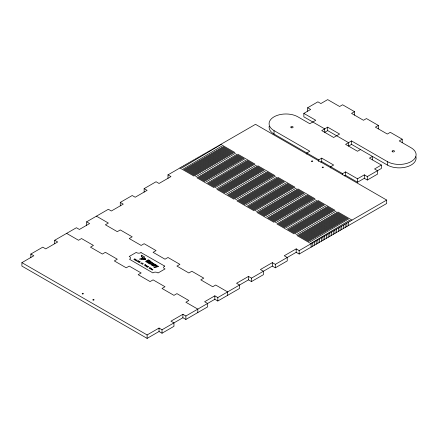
<?xml version="1.0" encoding="UTF-8"?>
<svg xmlns="http://www.w3.org/2000/svg" width="438" height="438" viewBox="0 0 438 438"><rect width="100%" height="100%" fill="white"/><g stroke="black" fill="none" stroke-linecap="round" stroke-linejoin="round"><path stroke-width="0.66" d="M144.305 256.925L144.168 259.444L142.662 258.858L141.567 255.124L144.305 256.925L142.147 257.747M142.038 259.132L141.939 259.433L139.383 259.132L142.18 258.075L145.443 258.716L145.723 259.57L145.197 259.132L144.075 259.515L141.813 259.099L142.18 258.075M150.398 268.636C150.968 270.46 151.148 267.12 151.745 268.795M136.426 260.988L137.149 260.019L135.468 260.44M152.232 270.115L152.955 269.146L151.28 269.567M141.014 252.589L164.699 266.096M30.846 257.484L30.846 254.04L42.771 247.152L45.749 248.877L57.674 241.99L54.695 240.27L54.695 243.709M54.695 240.27L76.415 227.727L79.398 229.452L89.62 223.55L86.636 221.825L86.636 225.269M86.636 221.825L108.361 209.287L111.34 211.006L123.264 204.124L120.286 202.4L120.286 205.844M120.286 202.4L132.21 195.518L135.194 197.237L147.119 190.349L144.135 188.63L144.135 192.074M144.135 188.63L156.059 181.748L159.043 183.467L170.968 176.58L167.984 174.861L167.984 178.304M167.984 174.861L255.513 124.326L386.688 200.062L386.688 203.506L299.165 254.04L296.187 252.315L275.316 264.366L272.332 262.647L260.407 269.529L263.391 271.253L263.391 274.692L251.467 281.579L248.483 279.86L217.817 297.561L214.834 295.842L204.612 301.744L207.596 303.463L207.596 306.907L185.876 319.444L182.892 317.725L162.022 329.776L159.043 328.051L147.119 334.939L21.9 262.647L21.9 266.085L147.119 338.382L159.043 331.495L162.022 333.219L173.952 326.332L173.952 322.888L170.968 321.169L182.892 314.281L185.876 316.006L214.834 299.285L217.817 301.005L239.537 288.467L239.537 285.023L236.558 283.298L248.483 276.416L251.467 278.135L272.332 266.085L275.316 267.81L287.24 260.922L287.24 257.484L284.257 255.759L296.187 248.877L299.165 250.596L386.688 200.062M21.9 262.647L33.825 255.759L30.846 254.04M307.673 111.175L307.673 107.732L317.895 101.83L320.879 103.554L327.69 99.618L339.614 106.505L342.598 104.781L354.523 111.668L354.523 115.112M415.903 156.618A16.863 9.735 0 0 1 406.902 166.818A16.863 9.735 0 0 1 387.318 165.027L351.544 144.37L348.56 146.095L348.56 142.651L327.69 130.601L324.711 132.325L324.711 128.881L303.841 116.831L303.841 113.387L310.657 109.456L307.673 107.732M327.69 127.157L321.727 130.601L333.652 137.488L339.614 134.044L327.69 127.157L327.69 130.601M354.523 111.668L351.544 113.387L363.469 120.275L366.447 118.556L378.372 125.438L378.372 128.881M133.831 259.493L135.03 258.798L134.346 259.789L136.065 259.395L134.866 260.09M269.162 126.243A16.863 9.735 0 0 0 274.024 134.044L318.749 159.865L321.727 158.14L333.652 165.027L330.674 166.747L330.674 167.896M402.226 142.651L402.226 139.207L399.242 140.932L411.167 147.814A16.863 9.735 0 0 1 411.167 161.584A16.863 9.735 0 0 1 387.318 161.584L351.544 140.932L345.577 144.37L357.507 151.258L360.485 149.533M378.372 125.438L375.393 127.157L387.318 134.044L390.302 132.325L402.226 139.207M140.691 263.452L141.89 262.762M141.425 263.873L142.624 263.183L142.279 264.371L143.478 263.676M320.736 162.159L321.727 161.584L342.598 173.634L345.577 171.915L357.507 178.797L364.317 174.861L367.301 176.585L381.356 168.471L381.356 165.027L369.431 158.14L372.41 156.421L372.41 159.865M144.14 265.444L145.339 264.749M145.153 266.03L146.352 265.34M146.002 266.518L147.201 265.828M149.993 267.437C147.71 267.941 150.207 269.228 150.836 267.925L149.938 268.434M344.586 175.928L345.577 175.353L357.507 182.241L364.317 178.304L367.301 180.029L377.523 174.127L377.523 170.683L374.539 168.964L381.356 165.027M145.197 259.132L145.679 258.978M303.841 113.387L315.765 120.275L309.803 123.719L297.878 116.831A16.863 9.735 0 0 0 274.024 116.831A16.863 9.735 0 0 0 274.024 130.601L274.024 134.044M274.024 130.601L309.803 151.258L306.819 152.977L306.819 154.127M220.801 144.37L234.856 152.484M237.834 154.203L254.872 164.042M257.851 165.761L274.889 175.6M277.873 177.319L294.905 187.157M297.889 188.877L314.922 198.71M317.906 200.434L334.944 210.267M337.922 211.992L351.977 220.106M222.931 146.582L244.01 158.753M246.994 160.478L264.026 170.311M267.01 172.03L284.048 181.869M287.027 183.588L304.065 193.426M307.043 195.145L324.082 204.984M327.066 206.703L348.144 218.874M219.093 145.35L233.153 153.47M236.131 155.189L253.169 165.022M256.148 166.747L273.186 176.58M276.164 178.304L293.203 188.137M296.187 189.862L313.219 199.695M316.203 201.414L333.236 211.253M336.22 212.972L350.274 221.086M221.223 147.568L242.307 159.739M245.291 161.458L262.324 171.296M265.308 173.015L282.34 182.854M285.324 184.573L302.362 194.406M305.341 196.131L322.379 205.964M325.357 207.689L346.442 219.86M217.39 146.336L231.445 154.45M234.429 156.174L251.467 166.007M254.445 167.727L271.483 177.565M274.462 179.284L291.5 189.123M294.478 190.842L311.517 200.681M314.5 202.4L331.533 212.238M334.517 213.958L348.571 222.071L348.571 225.515M219.52 148.548L240.604 160.719M243.583 162.443L260.621 172.276M263.605 174.001L280.638 183.834M283.621 185.559L300.654 195.392M303.638 197.116L320.676 206.95M323.655 208.669L344.739 220.845M215.688 147.321L229.742 155.435M232.726 157.154L249.759 166.993M252.742 168.712L269.781 178.551M272.759 180.27L289.797 190.108M292.776 191.828L309.814 201.661M312.798 203.385L329.83 213.218M332.814 214.943L346.869 223.057L346.869 226.501M217.817 149.533L238.902 161.704M241.88 163.429L258.918 173.262M261.897 174.981L278.935 184.82M281.919 186.539L298.951 196.377M301.935 198.096L318.968 207.935M321.952 209.654L343.036 221.825M213.985 148.301L228.039 156.421M231.023 158.14L248.056 167.973M251.04 169.698L268.072 179.531M271.056 181.255L288.095 191.088M291.073 192.813L308.111 202.646M311.09 204.365L328.128 214.204M331.112 215.923L345.166 224.037L345.166 227.481M216.115 150.519L237.199 162.69M240.177 164.409L257.216 174.247M260.194 175.966L277.232 185.805M280.211 187.524L297.249 197.357M300.233 199.082L317.265 208.915M320.249 210.64L341.333 222.811M212.282 149.287L226.336 157.401M229.315 159.125L246.353 168.959M249.337 170.678L266.37 180.516M269.354 182.235L286.386 192.074M289.37 193.793L306.408 203.632M309.387 205.351L326.425 215.189M329.403 216.909L343.458 225.023L343.458 228.466M214.412 151.499L235.491 163.67M238.475 165.394L255.513 175.227M258.491 176.952L275.529 186.785M278.508 188.51L295.546 198.343M298.524 200.062L315.563 209.901M318.546 211.62L339.625 223.796M210.579 150.272L224.634 158.386M227.612 160.105L244.65 169.944M247.629 171.663L264.667 181.502M267.651 183.221L284.684 193.054M287.667 194.779L304.7 204.612M307.684 206.336L324.722 216.169M327.701 217.894L341.755 226.008L341.755 229.452M212.709 152.484L233.788 164.655M236.772 166.374L253.805 176.213M256.788 177.932L273.827 187.771M276.805 189.49L293.843 199.328M296.822 201.047L313.86 210.886M316.844 212.605L337.922 224.776M208.871 151.252L222.931 159.366M225.909 161.091L242.948 170.924M245.926 172.649L262.964 182.482M265.943 184.206L282.981 194.039M285.965 195.764L302.997 205.597M305.981 207.316L323.014 217.155M325.998 218.874L340.052 226.988L340.052 230.432M211.001 153.47L232.085 165.641M235.069 167.36L252.102 177.198M255.086 178.918L272.118 188.756M275.102 190.475L292.141 200.308M295.119 202.033L312.157 211.866M315.136 213.591L336.22 225.762M207.169 152.238L221.223 160.352M224.207 162.076L241.245 171.91M244.223 173.629L261.262 183.467M264.24 185.186L281.278 195.025M284.257 196.744L301.295 206.583M304.279 208.302L321.311 218.14M324.295 219.86L338.35 227.974L338.35 231.417M209.298 154.45L230.383 166.621M233.361 168.345L250.399 178.178M253.383 179.903L270.416 189.736M273.4 191.461L290.432 201.294M293.416 203.013L310.454 212.852M313.433 214.571L334.517 226.742M205.466 153.223L219.52 161.337M222.504 163.056L239.537 172.895M242.521 174.614L259.559 184.453M262.537 186.172L279.575 196.005M282.554 197.73L299.592 207.563M302.576 209.287L319.609 219.12M322.592 220.845L336.647 228.959L336.647 232.397M207.596 155.435L228.68 167.606M231.658 169.325L248.696 179.164M251.675 180.883L268.713 190.722M271.697 192.441L288.73 202.279M291.713 203.999L308.746 213.837M311.73 215.556L332.814 227.727M203.763 154.203L217.817 162.317M220.801 164.042L237.834 173.875M240.818 175.6L257.851 185.433M260.834 187.157L277.873 196.99M280.851 198.71L297.889 208.548M300.868 210.267L317.906 220.106M320.89 221.825L334.944 229.939L334.944 233.383M205.893 156.421L226.977 168.592M229.955 170.311L246.994 180.149M249.972 181.869L267.01 191.702M269.989 193.426L287.027 203.259M290.011 204.984L307.043 214.817M310.027 216.542L331.112 228.713M202.06 155.189L216.115 163.303M219.093 165.022L236.131 174.861M239.115 176.58L256.148 186.418M259.132 188.137L276.164 197.976M279.148 199.695L296.187 209.534M299.165 211.253L316.203 221.086M319.182 222.811L333.236 230.925L333.236 234.368M204.19 157.401L225.269 169.572M228.253 171.296L245.291 181.129M248.269 182.854L265.308 192.687M268.286 194.406L285.324 204.245M288.308 205.964L305.341 215.803M308.325 217.522L329.403 229.693M200.358 156.174L214.412 164.288M217.39 166.007L234.429 175.846M237.407 177.565L254.445 187.398M257.429 189.123L274.462 198.956M277.446 200.681L294.478 210.514M297.462 212.238L314.5 222.071M317.479 223.796L331.533 231.91L331.533 235.348M202.487 158.386L223.566 170.557M226.55 172.276L243.583 182.115M246.567 183.834L263.605 193.673M266.583 195.392L283.621 205.23M286.6 206.95L303.638 216.788M306.622 218.507L327.701 230.678M198.649 157.154L212.709 165.268M215.688 166.993L232.726 176.826M235.704 178.551L252.742 188.384M255.721 190.108L272.759 199.942M275.743 201.661L292.776 211.499M295.76 213.218L312.798 223.057M315.776 224.776L329.83 232.89L329.83 236.334M200.779 159.366L221.863 171.543M224.847 173.262L241.88 183.1M244.864 184.82L261.897 194.653M264.88 196.377L281.919 206.21M284.897 207.935L301.935 217.768M304.914 219.493L325.998 231.664M196.947 158.14L211.001 166.254M213.985 167.973L231.023 177.812M234.001 179.531L251.04 189.369M254.018 191.088L271.056 200.927M274.035 202.646L291.073 212.485M294.057 214.204L311.09 224.037M314.073 225.762L328.128 233.876L328.128 237.319M199.076 160.352L220.161 172.523M223.139 174.247L240.177 184.08M243.161 185.805L260.194 195.638M263.178 197.357L280.211 207.196M283.194 208.915L300.233 218.754M303.211 220.473L324.295 232.644M195.244 159.125L209.298 167.239M212.282 168.959L229.315 178.797M232.299 180.516L249.337 190.349M252.315 192.074L269.354 201.907M272.332 203.632L289.37 213.465M292.354 215.189L309.387 225.023M312.371 226.742L326.425 234.861L326.425 238.299M197.374 161.337L218.458 173.508M221.436 175.227L238.475 185.066M241.453 186.785L258.491 196.624M261.475 198.343L278.508 208.181M281.492 209.901L298.524 219.734M301.508 221.458L322.592 233.629M193.541 160.105L207.596 168.219M210.579 169.944L227.612 179.777M230.596 181.502L247.629 191.335M250.613 193.054L267.651 202.893M270.629 204.612L287.667 214.45M290.646 216.169L307.684 226.008M310.668 227.727L324.722 235.841L324.722 239.285M195.671 162.317L216.755 174.494M219.734 176.213L236.772 186.046M239.75 187.771L256.788 197.604M259.767 199.328L276.805 209.161M279.789 210.886L296.822 220.719M299.806 222.444L320.89 234.615M191.839 161.091L205.893 169.205M208.871 170.924L225.909 180.763M228.893 182.482L245.926 192.32M248.91 194.039L265.943 203.878M268.927 205.597L285.965 215.436M288.943 217.155L305.981 226.988M308.96 228.713L323.014 236.827L323.014 240.27M193.968 163.303L215.047 175.474M218.031 177.198L235.069 187.031M238.048 188.756L255.086 198.589M258.064 200.308L275.102 210.147M278.086 211.866L295.119 221.705M298.103 223.424L319.182 235.595M190.136 162.076L204.19 170.19M207.169 171.91L224.207 181.748M227.185 183.467L244.223 193.3M247.207 195.025L264.24 204.858M267.224 206.583L284.257 216.416M287.24 218.14L304.279 227.974M307.257 229.693L321.311 237.812L321.311 241.25M192.266 164.288L213.344 176.459M216.328 178.178L233.361 188.017M236.345 189.736L253.383 199.575M256.361 201.294L273.4 211.132M276.378 212.852L293.416 222.685M296.4 224.409L317.479 236.58M188.428 163.056L202.487 171.17M205.466 172.895L222.504 182.728M225.482 184.453L242.521 194.286M245.499 196.005L262.537 205.844M265.521 207.563L282.554 217.401M285.538 219.12L302.576 228.959M305.554 230.678L319.609 238.792L319.609 242.236M190.557 165.268L211.642 177.445M214.625 179.164L231.658 188.997M234.642 190.722L251.675 200.555M254.659 202.279L271.697 212.112M274.675 213.837L291.713 223.67M294.692 225.389L315.776 237.566M186.725 164.042L200.779 172.156M203.763 173.875L220.801 183.714M223.78 185.433L240.818 195.271M243.796 196.99L260.834 206.829M263.813 208.548L280.851 218.381M283.835 220.106L300.868 229.939M303.852 231.664L317.906 239.778L317.906 243.221M188.855 166.254L209.939 178.425M212.917 180.149L229.955 189.982M232.939 191.702L249.972 201.54M252.956 203.259L269.989 213.098M272.973 214.817L290.011 224.656M292.989 226.375L314.073 238.546M185.022 165.022L199.076 173.141M202.06 174.861L219.093 184.694M222.077 186.418L239.115 196.251M242.094 197.976L259.132 207.809M262.11 209.534L279.148 219.367M282.132 221.086L299.165 230.925M302.149 232.644L316.203 240.758L316.203 244.201M187.152 167.239L208.236 179.41M211.215 181.129L228.253 190.968M231.231 192.687L248.269 202.526M251.253 204.245L268.286 214.078M271.27 215.803L288.308 225.636M291.286 227.36L312.371 239.531M183.319 166.007L197.374 174.121M200.358 175.846L217.39 185.679M220.374 187.398L237.407 197.237M240.391 198.956L257.429 208.795M260.407 210.514L277.446 220.352M280.424 222.071L297.462 231.91M300.446 233.629L314.5 241.743L314.5 245.187M185.449 168.219L206.533 180.39M209.512 182.115L226.55 191.948M229.528 193.673L246.567 203.506M249.545 205.23L266.583 215.063M269.567 216.788L286.6 226.621M289.584 228.34L310.668 240.517M181.617 166.993L195.671 175.107M198.649 176.826L215.688 186.665M218.671 188.384L235.704 198.222M238.688 199.942L255.721 209.78M258.705 211.499L275.743 221.332M278.721 223.057L295.76 232.89M298.738 234.615L312.798 242.729L312.798 246.172M183.746 169.205L204.825 181.376M207.809 183.1L224.847 192.934M227.826 194.653L244.864 204.491M247.842 206.21L264.88 216.049M267.864 217.768L284.897 227.607M287.881 229.326L308.96 241.497M179.914 167.973L193.968 176.092M196.947 177.812L213.985 187.645M216.963 189.369L234.001 199.202M236.985 200.927L254.018 210.76M257.002 212.485L274.035 222.318M277.019 224.037L294.057 233.876M297.035 235.595L311.09 243.709L311.09 247.152M96.431 216.169L108.361 223.057L105.377 224.776L117.302 231.664L120.286 229.939L132.21 236.827L129.226 238.546L141.156 245.433L144.135 243.709L156.059 250.596L153.081 252.315L165.006 259.203L167.984 257.484L179.914 264.366L176.93 266.085L188.855 272.973L191.839 271.253L203.763 278.135L200.779 279.86L212.709 286.742L215.688 285.023L227.612 291.905L227.612 295.349M141.666 255.562L141.217 255.299L141.928 256.772M140.467 261.946L139.689 261.497L138.496 262.187L139.273 262.636M144.907 264.503L145.772 265.001M148.745 266.726L147.973 266.277L146.779 266.966L147.551 267.415M139.109 261.831L139.821 262.242M145.821 265.647L146.664 266.134M147.392 266.611L148.099 267.021M135.999 260.309L136.651 260.681M151.805 269.436L152.457 269.808M66.62 233.383L78.544 240.27L81.528 238.546L93.453 245.433L90.469 247.152L102.399 254.04L105.377 252.315L117.302 259.203L114.323 260.922L126.248 267.81L129.226 266.085L141.156 272.973L138.173 274.692L150.097 281.579L153.081 279.86L165.006 286.742L162.022 288.467L173.952 295.349L176.93 293.63L188.855 300.512L185.876 302.236L197.801 309.118L197.801 312.562M387.318 161.584L387.318 165.027M367.301 176.585L367.301 180.029M364.317 174.861L364.317 178.304M357.507 178.797L357.507 182.241M351.544 140.932L351.544 144.37M345.577 171.915L345.577 175.353M342.598 173.634L342.598 174.784M321.727 158.14L321.727 161.584M318.749 159.865L318.749 161.584M299.165 250.596L299.165 254.04M296.187 248.877L296.187 252.315M275.316 264.366L275.316 267.81M272.332 262.647L272.332 266.085M251.467 278.135L251.467 281.579M248.483 276.416L248.483 279.86M217.817 297.561L217.817 301.005M214.834 295.842L214.834 299.285M185.876 316.006L185.876 319.444M182.892 314.281L182.892 317.725M162.022 329.776L162.022 333.219M159.043 328.051L159.043 331.495M147.119 334.939L147.119 338.382M141.02 252.589A3 1.736 0 0 1 136.251 252.408L129.177 256.493A3.006 1.736 0 0 1 129.495 259.241L152.878 272.907A2.995 1.73 0 0 1 157.784 272.803A2.891 1.67 0 0 1 158.008 273L165.049 268.932A2.995 1.73 0 0 1 164.693 266.096M138.835 261.108L137.932 261.678L137.012 261.327L138.211 260.632L138.835 261.108M151.252 262.329L149.166 263.534A0.728 0.422 0 0 1 148.86 263.49L148.438 263.271A0.706 0.411 0 0 1 148.334 263.101L147.557 262.712L150.579 260.971L151.165 261.305L150.207 261.858L150.535 261.853A0.701 0.405 0 0 1 150.809 261.913L151.181 262.154A0.728 0.422 0 0 1 151.252 262.329M152.052 264.809L152.123 264.963A0.558 0.323 0 0 0 152.353 265.039L153.284 264.705L152.074 264.771M151.285 264.689L151.274 264.738A0.662 0.383 0 0 0 151.329 264.924L152.774 265.729A0.986 0.569 0 0 1 152.911 265.587L154.669 264.464A0.641 0.372 0 0 0 154.691 264.311L154.439 264.005A2.727 1.577 0 0 0 154.132 263.813L153.497 263.621A0.777 0.449 0 0 0 153.207 263.632C151.959 263.671 156.174 264.941 152.287 264.169A0.701 0.405 0 0 0 152.063 264.185L151.285 264.689M148.734 262.822C150.398 263.671 150.875 260.769 148.734 262.822M146.423 261.448C148.931 262.805 150.086 258.316 146.451 261.398M149.725 260.802L147.267 262.22A1.035 0.597 0 0 1 146.708 262.187L145.723 261.623A1.051 0.608 0 0 1 145.684 261.251L148.126 259.882A1.035 0.597 0 0 1 148.685 259.909L149.67 260.479A1.035 0.597 0 0 1 149.725 260.802M156.711 265.368L155.068 267.054L153.858 267.213L155.019 267.574L158.545 266.43L157.965 266.09L156.081 266.824L157.319 265.718L156.711 265.368M151.953 262.619L149.676 263.939L150.256 264.273L153.01 263.172A0.706 0.405 0 0 0 152.692 263.096L152.205 263.118L152.512 262.942L151.953 262.619M155.397 264.612L153.119 265.926L153.705 266.266L156.454 265.16A0.706 0.411 0 0 0 156.142 265.089L155.649 265.11L155.955 264.935L155.397 264.612M93.152 300.074A0.602 0.35 0 0 0 94.055 299.773A0.602 0.35 0 0 0 93.152 299.472A0.602 0.35 0 0 0 93.152 300.074M82.437 293.903A0.602 0.35 0 0 0 83.401 293.674A0.602 0.35 0 0 0 82.574 293.307A0.602 0.35 0 0 0 82.437 293.903M311.768 161.48A0.602 0.35 0 0 0 312.748 161.277A0.602 0.35 0 0 0 311.955 160.888A0.602 0.35 0 0 0 311.768 161.48M322.445 167.639A0.602 0.35 0 0 0 323.403 167.404A0.602 0.35 0 0 0 322.565 167.042A0.602 0.35 0 0 0 322.445 167.639M291.314 127.759A1.205 0.695 0 0 0 293.121 127.157A1.205 0.695 0 0 0 291.314 126.555A1.205 0.695 0 0 0 291.314 127.759M392.426 151.751A1.205 0.695 0 0 0 394.446 151.439A1.205 0.695 0 0 0 392.968 150.584A1.205 0.695 0 0 0 392.426 151.751"/></g></svg>
